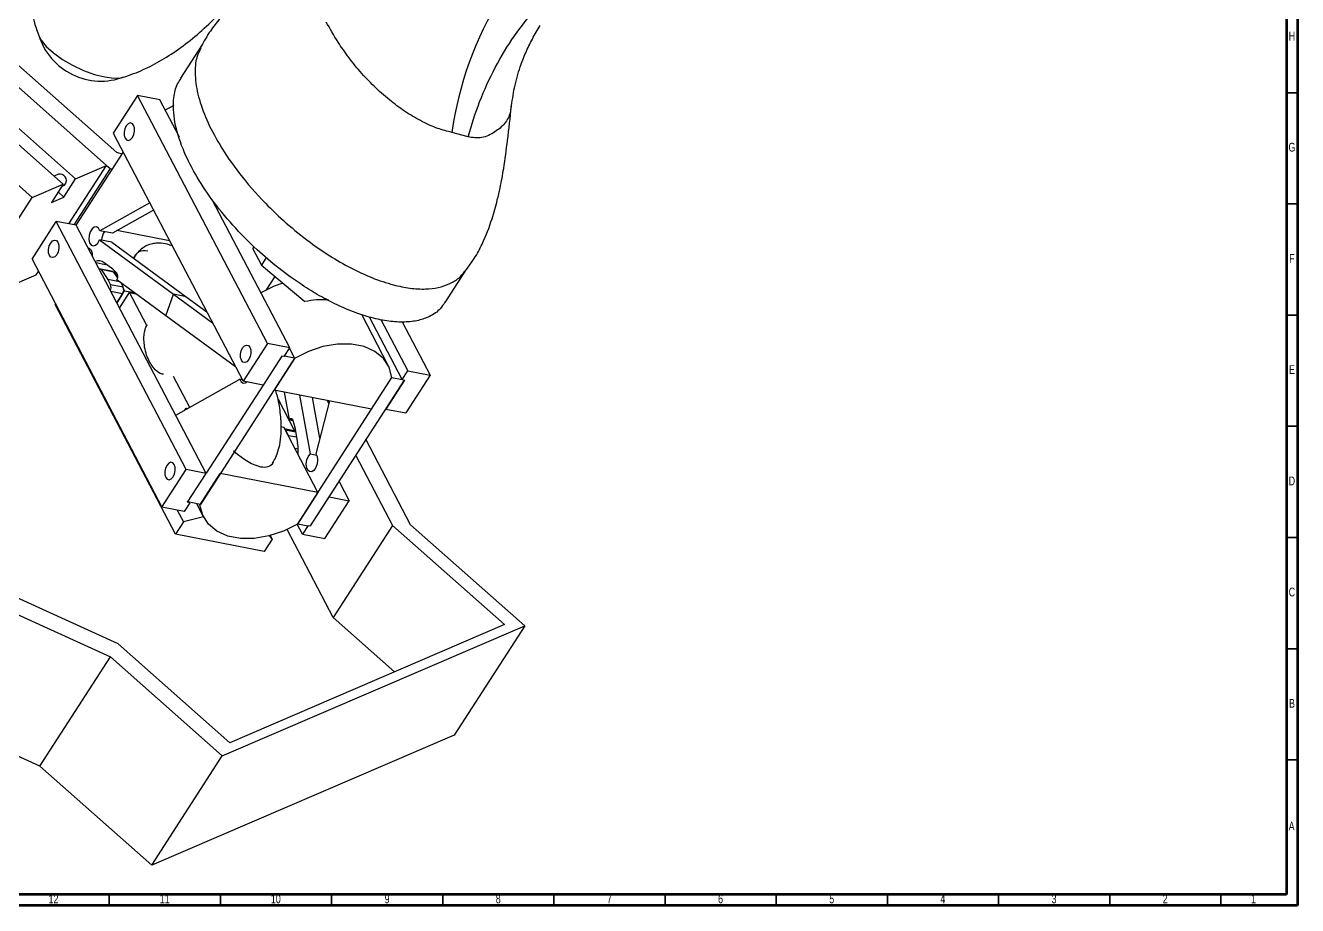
# Paper-space layout 'Sheet2' of a CAD drawing. Header units: inches. Extents: x 0 to 46.6, y 0 to 32.9.
# Drawn here: x 24.09 to 46.61, y 0.2 to 15.78 of the extents above; entities that cross this region are included whole.
import ezdxf

# ---------------------------------------------------------------- set-up
doc = ezdxf.new("R2010")
doc.units = ezdxf.units.IN
doc.header["$MEASUREMENT"] = 0
doc.styles.add('SLDTEXTSTYLE1', font='TXT', dxfattribs={"width": 0.75})

psp = doc.layouts.new('Sheet2')

# ---------------------------------------------------------------- linework, layer by layer
at = {"color": 7, "linetype": 'Continuous', "lineweight": 70}
for p, q in [((46.614, 32.913), (46.614, 0.197)), ((46.417, 32.717), (46.417, 0.394)), ((46.417, 0.394), (0.787, 0.394)), ((46.614, 0.197), (0.591, 0.197))]:
    psp.add_line(p, q, dxfattribs=at)
at = {"color": 7, "linetype": 'Continuous', "lineweight": 25}
for p, q in [((21.86, 15.818), (24.975, 13.064)), ((21.641, 15.724), (24.756, 12.969)), ((25.524, 13.3), (22.962, 15.566)), ((25.706, 13.527), (23.272, 15.679)), ((27.22, 15.444), (26.834, 14.845)), ((24.207, 12.733), (21.644, 14.999)), ((26.071, 14.538), (25.64, 13.871)), ((26.467, 14.461), (26.071, 14.538)), ((28.371, 10.147), (26.071, 14.538)), ((26.813, 13.8), (26.467, 14.461)), ((26.716, 14.36), (26.549, 14.271)), ((32.688, 14.378), (32.681, 14.325)), ((25.64, 13.871), (27.941, 9.48)), ((31.924, 13.805), (31.638, 13.885)), ((24.986, 12.239), (25.819, 13.53)), ((25.799, 13.499), (25.706, 13.527)), ((24.856, 12.264), (25.524, 13.3)), ((24.975, 13.064), (25.524, 13.3)), ((25.524, 13.299), (25.585, 13.245)), ((24.67, 13.142), (24.596, 13.11)), ((25.585, 13.245), (24.941, 12.247)), ((25.585, 13.245), (25.627, 13.233)), ((24.207, 12.733), (24.756, 12.969)), ((24.756, 12.969), (24.547, 12.646)), ((24.73, 12.93), (24.756, 12.941)), ((24.767, 12.74), (24.975, 13.064)), ((22.956, 10.793), (24.207, 12.733)), ((24.547, 12.646), (24.767, 12.74)), ((24.666, 12.83), (24.767, 12.74)), ((26.286, 12.638), (25.404, 12.143)), ((28.768, 10.07), (27.395, 12.69)), ((26.354, 12.508), (25.627, 12.1)), ((24.202, 11.64), (24.632, 12.308)), ((26.932, 7.917), (24.632, 12.308)), ((24.986, 12.239), (24.632, 12.308)), ((27.286, 7.848), (24.986, 12.239)), ((25.395, 11.982), (26.71, 11.018)), ((25.618, 11.938), (25.395, 11.982)), ((25.627, 12.1), (25.404, 12.143)), ((26.639, 11.964), (25.707, 12.145)), ((25.618, 11.938), (26.933, 10.975)), ((28.115, 11.822), (28.138, 11.858)), ((28.115, 11.822), (28.265, 11.535)), ((24.202, 11.64), (26.502, 7.249)), ((25.506, 11.541), (25.334, 11.574)), ((25.636, 11.461), (25.48, 11.575)), ((25.518, 11.547), (25.506, 11.541)), ((28.351, 11.668), (28.265, 11.535)), ((28.265, 11.535), (29.033, 10.888)), ((23.724, 11.124), (24.273, 11.36)), ((24.273, 11.36), (24.315, 11.424)), ((25.606, 11.428), (25.389, 11.47)), ((25.425, 11.455), (25.543, 11.281)), ((25.648, 11.412), (25.425, 11.455)), ((25.543, 11.281), (25.593, 11.185)), ((25.753, 11.24), (25.543, 11.281)), ((25.704, 11.394), (25.64, 11.458)), ((25.648, 11.412), (25.718, 11.309)), ((25.65, 11.447), (25.719, 11.316)), ((25.706, 11.274), (25.71, 11.284)), ((26.574, 10.638), (25.706, 11.274)), ((28.504, 11.334), (28.35, 11.095)), ((31.519, 10.872), (31.905, 11.47)), ((25.816, 11.142), (25.593, 11.185)), ((25.704, 10.868), (25.842, 11.082)), ((25.754, 10.773), (25.931, 11.048)), ((25.773, 11.225), (25.816, 11.142)), ((25.825, 11.115), (25.842, 11.082)), ((25.842, 11.082), (26.015, 11.048)), ((26.236, 10.465), (25.931, 11.048)), ((25.931, 11.048), (26.038, 11.027)), ((26.02, 11.03), (26.029, 11.045)), ((24.618, 10.845), (24.613, 10.837)), ((26.743, 6.771), (24.613, 10.837)), ((25.805, 11.026), (25.704, 10.869)), ((26.574, 10.638), (26.71, 11.018)), ((26.71, 11.018), (27.399, 10.513)), ((26.933, 10.975), (26.71, 11.018)), ((26.933, 10.975), (27.297, 10.708)), ((27.807, 9.735), (26.574, 10.638)), ((30.512, 9.76), (30.041, 10.659)), ((30.758, 9.508), (30.177, 10.615)), ((26.229, 10.485), (26.236, 10.465)), ((30.382, 10.57), (30.858, 9.663)), ((30.76, 10.528), (31.254, 9.586)), ((28.371, 10.147), (27.941, 9.48)), ((28.768, 10.07), (28.371, 10.147)), ((28.625, 9.923), (28.295, 9.411)), ((28.667, 9.915), (28.625, 9.923)), ((28.667, 9.915), (28.768, 10.07)), ((28.851, 9.886), (28.672, 9.921)), ((28.761, 10.06), (28.851, 9.886)), ((28.851, 9.886), (27.183, 7.299)), ((28.849, 9.88), (28.488, 9.321)), ((28.849, 9.88), (28.848, 9.881)), ((26.995, 9.016), (26.709, 9.562)), ((26.747, 8.877), (27.88, 9.513)), ((27.928, 9.504), (27.88, 9.513)), ((28.295, 9.411), (27.941, 9.48)), ((28.908, 6.955), (30.577, 9.543)), ((29.135, 6.918), (30.8, 9.499)), ((30.216, 8.985), (30.577, 9.544)), ((30.8, 9.499), (30.47, 8.987)), ((30.577, 9.543), (30.758, 9.508)), ((30.577, 9.543), (30.577, 9.543)), ((30.758, 9.508), (30.858, 9.663)), ((30.758, 9.508), (30.8, 9.499)), ((31.254, 9.586), (30.824, 8.918)), ((30.858, 9.663), (31.254, 9.586)), ((28.294, 9.411), (27.286, 7.849)), ((28.488, 9.321), (28.487, 9.322)), ((30.216, 8.985), (28.488, 9.321)), ((28.668, 9.286), (28.755, 8.799)), ((28.559, 9.161), (28.852, 8.6)), ((29.132, 8.194), (28.946, 9.232)), ((29.298, 8.469), (29.169, 9.188)), ((29.47, 9.13), (29.227, 8.192)), ((29.428, 9.138), (29.457, 9.083)), ((26.91, 8.968), (26.931, 9.002)), ((26.94, 8.985), (26.931, 9.002)), ((26.931, 9.002), (26.96, 8.996)), ((28.755, 8.799), (28.762, 8.805)), ((28.755, 8.799), (28.824, 8.785)), ((30.47, 8.987), (30.824, 8.918)), ((30.47, 8.987), (30.47, 8.987)), ((28.611, 8.675), (28.66, 8.665)), ((29.265, 7.51), (28.66, 8.665)), ((28.867, 8.597), (28.676, 8.634)), ((28.742, 8.52), (28.692, 8.616)), ((28.824, 8.783), (28.855, 8.666)), ((28.856, 8.659), (28.906, 8.382)), ((28.762, 8.47), (28.742, 8.52)), ((28.742, 8.52), (28.886, 8.492)), ((30.904, 6.939), (30.117, 8.44)), ((28.854, 8.295), (28.916, 8.283)), ((29.132, 8.194), (29.24, 8.173)), ((29.939, 8.164), (30.588, 6.923)), ((26.502, 7.249), (26.932, 7.917)), ((27.286, 7.848), (26.932, 7.917)), ((26.956, 7.336), (27.286, 7.848)), ((27.176, 7.287), (27.537, 7.847)), ((27.537, 7.847), (27.536, 7.847)), ((29.265, 7.51), (27.537, 7.847)), ((29.641, 7.702), (29.819, 7.361)), ((29.265, 7.51), (28.904, 6.951)), ((26.898, 7.172), (26.502, 7.249)), ((26.998, 7.327), (26.898, 7.172)), ((26.998, 7.327), (26.956, 7.336)), ((27.183, 7.299), (26.96, 7.342)), ((26.998, 7.327), (26.994, 7.336)), ((27.113, 7.313), (27.237, 7.076)), ((27.115, 7.312), (27.241, 7.071)), ((27.176, 7.287), (27.168, 7.302)), ((29.135, 6.918), (29.465, 7.43)), ((29.389, 6.694), (29.819, 7.361)), ((29.465, 7.43), (29.819, 7.361)), ((29.465, 7.43), (29.465, 7.43)), ((25.727, 4.832), (20.689, 7.12)), ((26.882, 6.988), (26.743, 6.771)), ((26.773, 7.197), (26.882, 6.988)), ((27.237, 7.076), (26.882, 6.988)), ((20.596, 6.867), (25.591, 4.598)), ((28.313, 6.466), (26.743, 6.771)), ((29.538, 5.294), (28.72, 6.854)), ((28.992, 6.771), (28.9, 6.948)), ((28.908, 6.956), (28.908, 6.955)), ((28.908, 6.955), (29.089, 6.92)), ((29.092, 6.926), (28.992, 6.771)), ((28.992, 6.771), (29.389, 6.694)), ((29.092, 6.926), (29.135, 6.918)), ((29.092, 6.926), (29.092, 6.926)), ((29.135, 6.918), (29.135, 6.918)), ((30.588, 6.923), (29.538, 5.294)), ((30.588, 6.923), (32.569, 5.172)), ((32.927, 5.15), (30.904, 6.939)), ((28.453, 6.683), (28.313, 6.466)), ((28.453, 6.683), (28.4, 6.74)), ((28.42, 6.745), (28.453, 6.683)), ((30.623, 4.334), (29.538, 5.294)), ((27.572, 2.846), (32.927, 5.15)), ((32.569, 5.172), (27.707, 3.08)), ((32.927, 5.15), (31.679, 3.215)), ((24.343, 2.663), (19.348, 4.932)), ((27.707, 3.08), (25.727, 4.832)), ((24.343, 2.663), (25.591, 4.598)), ((25.591, 4.598), (27.572, 2.846)), ((31.679, 3.215), (26.325, 0.911)), ((26.325, 0.911), (27.572, 2.846)), ((26.325, 0.911), (24.343, 2.663))]:
    psp.add_line(p, q, dxfattribs=at)
at = {"color": 7, "linetype": 'Continuous', "lineweight": 35}
for p, q in [((46.417, 14.587), (46.614, 14.587)), ((46.417, 12.618), (46.614, 12.618)), ((46.417, 10.65), (46.614, 10.65)), ((46.417, 8.681), (46.614, 8.681)), ((46.417, 6.713), (46.614, 6.713)), ((46.417, 4.744), (46.614, 4.744)), ((46.417, 2.776), (46.614, 2.776)), ((25.571, 0.394), (25.571, 0.197)), ((27.539, 0.394), (27.539, 0.197)), ((29.508, 0.394), (29.508, 0.197)), ((31.476, 0.394), (31.476, 0.197)), ((33.445, 0.394), (33.445, 0.197)), ((35.413, 0.394), (35.413, 0.197)), ((37.382, 0.394), (37.382, 0.197)), ((39.35, 0.394), (39.35, 0.197)), ((41.319, 0.394), (41.319, 0.197)), ((43.287, 0.394), (43.287, 0.197)), ((45.256, 0.394), (45.256, 0.197))]:
    psp.add_line(p, q, dxfattribs=at)
at = {"color": 8, "linetype": 'Continuous', "lineweight": 25}
for p, q in [((25.805, 11.026), (25.6, 11.066)), ((28.762, 8.805), (28.821, 8.793)), ((28.692, 8.616), (28.87, 8.581))]:
    psp.add_line(p, q, dxfattribs=at)
at = {"color": 7, "linetype": 'Continuous', "lineweight": 25, "flags": 128}
for points in [[(24.32, 15.602), (24.362, 15.516), (24.452, 15.405), (24.58, 15.29), (24.74, 15.177), (24.922, 15.072), (25.115, 14.982), (25.308, 14.911), (25.49, 14.865), (25.651, 14.845), (25.781, 14.852), (25.83, 14.866)], [(25.851, 13.781), (25.877, 13.75), (25.911, 13.742), (25.947, 13.758), (25.98, 13.794), (26.004, 13.847), (26.017, 13.907), (26.016, 13.965), (26.001, 14.014), (25.974, 14.044), (25.94, 14.053), (25.904, 14.037), (25.872, 14.001), (25.847, 13.948), (25.834, 13.888), (25.836, 13.829), (25.851, 13.781)], [(24.792, 12.972), (24.766, 12.946), (24.756, 12.941)], [(25.404, 12.143), (25.38, 12.189), (25.346, 12.212), (25.305, 12.207), (25.266, 12.175), (25.234, 12.122), (25.215, 12.056), (25.211, 11.988), (25.223, 11.929), (25.25, 11.889), (25.287, 11.873), (25.328, 11.886), (25.366, 11.924), (25.395, 11.982)], [(24.662, 11.939), (24.677, 11.89), (24.678, 11.832), (24.666, 11.771), (24.641, 11.719), (24.608, 11.682), (24.572, 11.667), (24.538, 11.675), (24.512, 11.706), (24.497, 11.754), (24.496, 11.813), (24.508, 11.873), (24.533, 11.925), (24.566, 11.962), (24.602, 11.977), (24.636, 11.969), (24.662, 11.939)], [(25.276, 11.685), (25.273, 11.741), (25.254, 11.796), (25.221, 11.828), (25.199, 11.832)], [(28.644, 11.217), (28.491, 11.16), (28.243, 11.036)], [(27.911, 9.849), (27.896, 9.897), (27.894, 9.956), (27.907, 10.016), (27.932, 10.068), (27.964, 10.105), (28, 10.12), (28.034, 10.112), (28.061, 10.082), (28.076, 10.033), (28.077, 9.975), (28.064, 9.914), (28.04, 9.862), (28.007, 9.825), (27.971, 9.81), (27.937, 9.818), (27.911, 9.849)], [(30.577, 9.544), (30.528, 9.727), (30.426, 9.883), (30.276, 10.007), (30.085, 10.093), (29.86, 10.137), (29.613, 10.136), (29.355, 10.092), (29.096, 10.005), (28.849, 9.88)], [(27.88, 9.513), (27.904, 9.467), (27.939, 9.445), (27.979, 9.45), (28.005, 9.467)], [(28.762, 8.805), (28.771, 8.812), (28.78, 8.817), (28.79, 8.819), (28.799, 8.817), (28.807, 8.812), (28.814, 8.805), (28.82, 8.795), (28.824, 8.783)], [(29.227, 8.192), (29.251, 8.147), (29.26, 8.086), (29.253, 8.017), (29.23, 7.953), (29.196, 7.904), (29.156, 7.877), (29.117, 7.878), (29.084, 7.906), (29.063, 7.956), (29.058, 8.02), (29.07, 8.089), (29.096, 8.15), (29.132, 8.194)], [(26.722, 8.006), (26.696, 8.037), (26.662, 8.045), (26.626, 8.03), (26.593, 7.993), (26.568, 7.941), (26.556, 7.881), (26.557, 7.822), (26.572, 7.774), (26.598, 7.743), (26.632, 7.735), (26.668, 7.75), (26.701, 7.787), (26.726, 7.839), (26.738, 7.899), (26.737, 7.958), (26.722, 8.006)], [(28.904, 6.951), (28.657, 6.826), (28.398, 6.74), (28.139, 6.695), (27.892, 6.695), (27.668, 6.738), (27.477, 6.824), (27.327, 6.948), (27.225, 7.105), (27.176, 7.287)]]:
    psp.add_lwpolyline(points, dxfattribs=at)
at = {"color": 7, "linetype": 'Continuous', "lineweight": 25}
for centre, radius, start, end in [((37.748, 13.024), 6.171, 148.2218, 171.9833), ((25.422, 15.946), 1.154, 197.3337, 290.7316), ((24.697, 13.032), 0.113, 327.66, 103.6558), ((25.709, 11.966), 0.276, 144.0551, 178.1676), ((25.376, 11.435), 0.175, 53.4019, 108.6014), ((25.359, 11.348), 0.126, 58.3474, 78.8458), ((25.582, 11.305), 0.126, 58.3474, 78.8458), ((25.615, 11.433), 0.0348, 44.9493, 53.6549), ((25.613, 11.334), 0.109, 332.8115, 33.664), ((25.477, 11.138), 0.125, 334.748, 21.9311), ((25.7, 11.095), 0.126, 327.103, 21.9589), ((29.348, 9.41), 1.512, 86.0519, 102.0107), ((28.657, 8.599), 0.0392, 25.1057, 58.1204), ((28.763, 8.643), 0.0948, 10.1029, 14.5649), ((28.14, 8.252), 0.777, 354.8041, 9.6386)]:
    psp.add_arc(centre, radius, start, end, dxfattribs=at)
for start_param, end_param in [(6.028415, 6.479223), (2.413045, 2.886822), (2.886822, 3.267706)]:
    psp.add_ellipse((27.251, 9.873), major_axis=(-1.17, 1.885), ratio=0.280851, start_param=start_param, end_param=end_param, dxfattribs=at)
for points, knots in [([(24.395, 18.561), (24.388, 18.543), (24.327, 18.37), (24.239, 18.025), (24.145, 17.54), (24.102, 17.065), (24.105, 16.621), (24.152, 16.208), (24.227, 15.864), (24.297, 15.665), (24.325, 15.586)], [0, 0, 0, 0, 0.018936, 0.182643, 0.350697, 0.506474, 0.651957, 0.78846, 0.916518, 1, 1, 1, 1]), ([(25.815, 14.861), (25.877, 14.881), (26.054, 14.94), (26.343, 15.072), (26.679, 15.268), (27.014, 15.513), (27.343, 15.804), (27.661, 16.143), (27.96, 16.515), (28.135, 16.782), (28.222, 16.913)], [0, 0, 0, 0, 0.062042, 0.175241, 0.295482, 0.42336, 0.558695, 0.701972, 0.854196, 1, 1, 1, 1]), ([(29.262, 17), (29.206, 16.981), (29.041, 16.924), (28.785, 16.814), (28.519, 16.681), (28.294, 16.549), (28.061, 16.392), (27.85, 16.222), (27.66, 16.045), (27.497, 15.867), (27.324, 15.638), (27.226, 15.457), (27.173, 15.359)], [0, 0, 0, 0, 0.08066, 0.236662, 0.35986, 0.451385, 0.543234, 0.655397, 0.722219, 0.79957, 0.89069, 1, 1, 1, 1]), ([(31.924, 13.805), (31.987, 14.014), (32.116, 14.435), (32.398, 15.039), (32.734, 15.605), (32.999, 15.927), (33.131, 16.087)], [0, 0, 0, 0, 0.2481379, 0.5000001, 0.7518618, 1, 1, 1, 1]), ([(31.638, 13.885), (31.555, 13.905), (31.385, 13.948), (31.11, 14.07), (30.832, 14.233), (30.554, 14.435), (30.288, 14.668), (30.036, 14.93), (29.813, 15.204), (29.593, 15.517), (29.478, 15.721), (29.412, 15.838)], [0, 0, 0, 0, 0.090888, 0.186215, 0.286381, 0.38668, 0.497427, 0.608277, 0.725451, 0.842665, 1, 1, 1, 1]), ([(32.689, 14.312), (32.705, 14.433), (32.739, 14.68), (32.832, 15.009), (32.943, 15.296), (33.06, 15.541), (33.155, 15.697), (33.203, 15.776)], [0, 0, 0, 0, 0.236899, 0.482755, 0.651736, 0.824309, 1, 1, 1, 1]), ([(27.19, 15.374), (27.166, 15.326), (27.097, 15.187), (27.079, 14.897), (27.138, 14.52), (27.286, 14.105), (27.524, 13.649), (27.866, 13.152), (28.273, 12.681), (28.702, 12.273), (29.088, 11.96), (29.475, 11.693), (29.846, 11.48), (30.228, 11.302), (30.583, 11.184), (30.902, 11.119), (31.17, 11.105), (31.402, 11.132), (31.6, 11.199), (31.761, 11.296), (31.835, 11.384), (31.87, 11.425)], [0, 0, 0, 0, 0.035739, 0.103271, 0.172721, 0.242018, 0.312793, 0.39325, 0.476249, 0.533006, 0.591166, 0.636073, 0.682151, 0.727127, 0.773908, 0.812158, 0.851659, 0.887938, 0.925111, 0.964777, 1, 1, 1, 1]), ([(27.221, 15.443), (27.22, 15.443), (27.216, 15.439), (27.214, 15.433), (27.213, 15.428)], [0, 0, 0, 0, 0.144296, 1, 1, 1, 1]), ([(31.513, 10.876), (31.488, 10.836), (31.423, 10.735), (31.264, 10.627), (31.049, 10.549), (30.806, 10.519), (30.524, 10.534), (30.224, 10.595), (29.913, 10.695), (29.604, 10.827), (29.29, 10.99), (28.941, 11.205), (28.565, 11.477), (28.148, 11.833), (27.744, 12.244), (27.377, 12.697), (27.08, 13.152), (26.854, 13.614), (26.711, 14.076), (26.696, 14.456), (26.75, 14.711), (26.821, 14.808), (26.844, 14.839)], [0, 0, 0, 0, 0.03042, 0.077763, 0.116153, 0.155595, 0.194023, 0.233784, 0.269065, 0.305308, 0.341934, 0.379366, 0.431578, 0.485294, 0.553056, 0.622761, 0.691881, 0.762534, 0.84114, 0.922396, 0.97477, 1, 1, 1, 1]), ([(31.841, 11.385), (31.907, 11.471), (32.033, 11.635), (32.208, 11.962), (32.34, 12.309), (32.435, 12.648), (32.504, 12.953), (32.566, 13.292), (32.628, 13.768), (32.67, 14.146), (32.693, 14.351)], [0, 0, 0, 0, 0.102377, 0.192775, 0.341413, 0.447028, 0.517205, 0.634266, 0.802508, 1, 1, 1, 1]), ([(26.687, 11.873), (26.668, 11.881), (26.606, 11.906), (26.506, 11.922), (26.399, 11.924), (26.306, 11.909), (26.205, 11.872), (26.124, 11.813), (26.058, 11.742), (26.022, 11.694), (26.006, 11.659), (26.005, 11.655)], [0, 0, 0, 0, 0.085329, 0.274432, 0.394152, 0.492734, 0.622696, 0.776558, 0.847948, 0.982108, 1, 1, 1, 1]), ([(26.532, 9.602), (26.524, 9.602), (26.468, 9.604), (26.367, 9.69), (26.247, 9.866), (26.188, 10.085), (26.182, 10.262), (26.193, 10.358), (26.215, 10.427), (26.231, 10.456), (26.236, 10.465)], [0, 0, 0, 0, 0.034081, 0.225663, 0.485821, 0.747507, 0.83238, 0.917825, 0.972119, 1, 1, 1, 1]), ([(28.462, 8.035), (28.472, 8.05), (28.509, 8.1), (28.553, 8.208), (28.596, 8.367), (28.619, 8.574), (28.613, 8.829), (28.581, 9.083), (28.539, 9.248), (28.522, 9.314)], [0, 0, 0, 0, 0.0359694, 0.1263327, 0.2457657, 0.4002124, 0.5958751, 0.8367006, 1, 1, 1, 1])]:
    psp.add_open_spline(points, degree=3, knots=knots, dxfattribs=at)
at = {"color": 8, "linetype": 'Continuous', "lineweight": 25}
psp.add_open_spline([(32.681, 14.325), (32.679, 14.296), (32.67, 14.199), (32.58, 14.029), (32.402, 13.886), (32.174, 13.764), (32.006, 13.792), (31.924, 13.805)], degree=3, knots=[0, 0, 0, 0, 0.094355, 0.310783, 0.530065, 0.769729, 1, 1, 1, 1], dxfattribs=at)

# ---------------------------------------------------------------- texts
at = {"color": 7, "linetype": 'Continuous', "lineweight": 0, "attachment_point": 2, "style": 'SLDTEXTSTYLE1'}
for s, insert, char_height in [('H', (46.515, 15.666), 0.156), ('G', (46.515, 13.7), 0.156), ('F', (46.514, 11.729), 0.156), ('E', (46.516, 9.763), 0.156), ('D', (46.514, 7.792), 0.156), ('C', (46.514, 5.826), 0.156), ('B', (46.515, 3.855), 0.156), ('A', (46.509, 1.682), 0.156), ('12', (24.583, 0.393), 0.1562), ('11', (26.552, 0.393), 0.1562), ('10', (28.52, 0.393), 0.1562), ('9', (30.491, 0.393), 0.156), ('8', (32.459, 0.393), 0.156), ('7', (34.428, 0.393), 0.156), ('6', (36.396, 0.393), 0.156), ('5', (38.365, 0.393), 0.156), ('4', (40.333, 0.393), 0.156), ('3', (42.302, 0.393), 0.156), ('2', (44.27, 0.393), 0.156), ('1', (45.835, 0.393), 0.156)]:
    psp.add_mtext(s, dxfattribs=dict(at, insert=insert, char_height=char_height))

doc.saveas('drawing.dxf')
